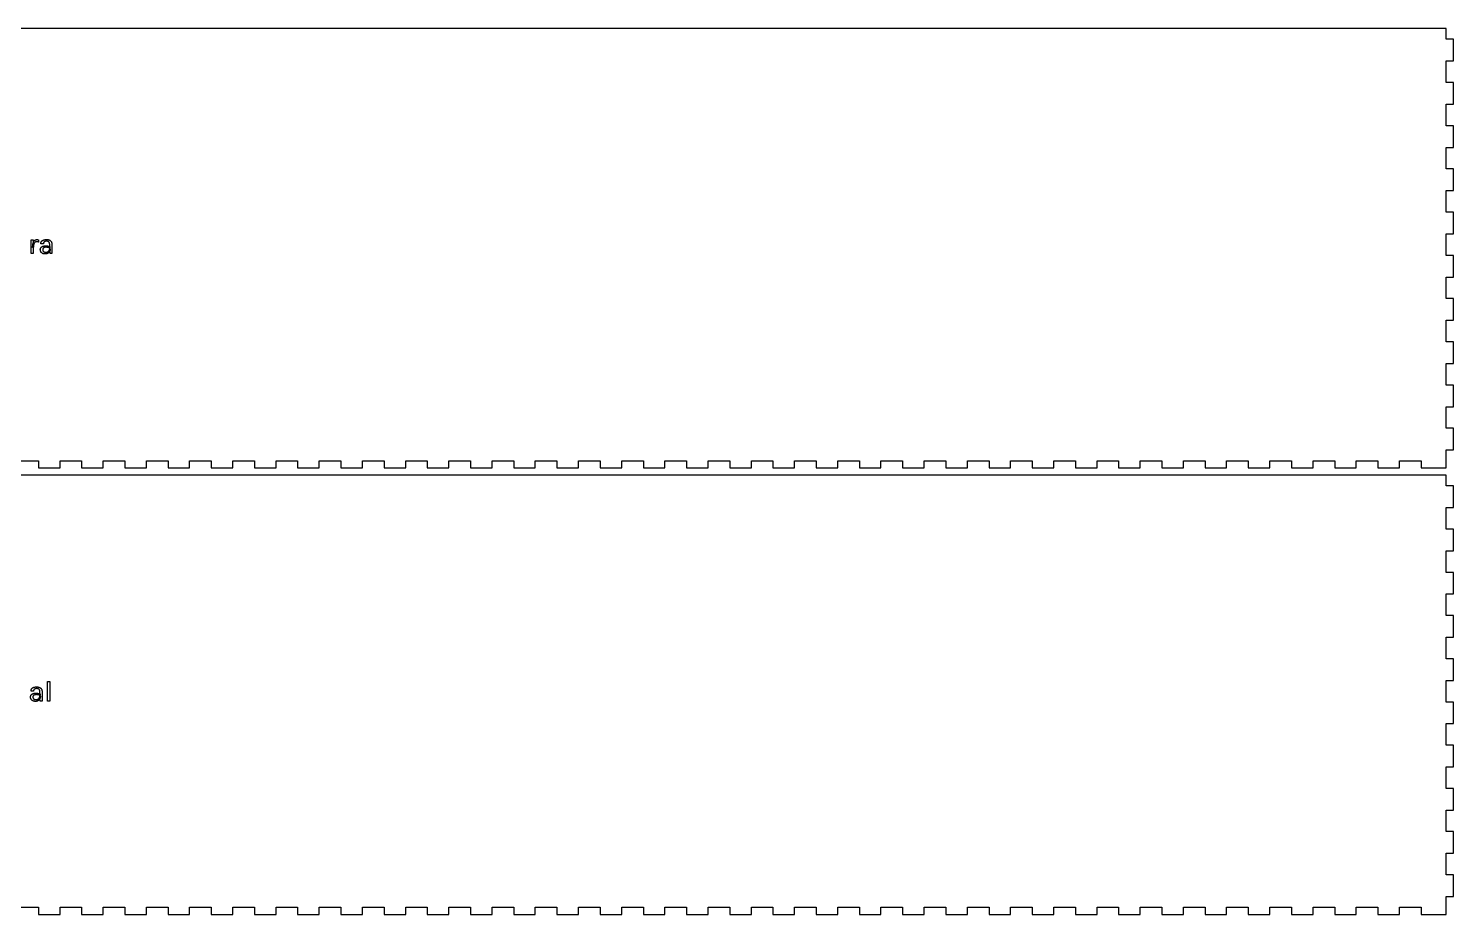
# Model space of a CAD drawing. Header units: millimetres. Extents: x 0 to 1206, y 0 to 1040.
# Drawn here: x 612 to 1206, y 0 to 369 of the extents above; entities that cross this region are included whole.
import ezdxf

# ---------------------------------------------------------------- set-up
doc = ezdxf.new("R2010")
doc.units = ezdxf.units.MM
doc.layers.get('0').update_dxf_attribs({"linetype": 'CONTINUOUS'})

msp = doc.modelspace()

# ---------------------------------------------------------------- linework, layer by layer
for p, q in [((1203, 369), (3, 369)), ((1203, 364.5), (1203, 369)), ((1206, 364.5), (1203, 364.5)), ((1206, 355.5), (1206, 364.5)), ((1203, 346.5), (1203, 355.5)), ((1203, 355.5), (1206, 355.5)), ((1206, 346.5), (1203, 346.5)), ((1206, 337.5), (1206, 346.5)), ((1203, 328.5), (1203, 337.5)), ((1203, 337.5), (1206, 337.5)), ((1206, 328.5), (1203, 328.5)), ((1206, 319.5), (1206, 328.5)), ((1203, 310.5), (1203, 319.5)), ((1203, 319.5), (1206, 319.5)), ((1206, 310.5), (1203, 310.5)), ((1206, 301.5), (1206, 310.5)), ((1203, 292.5), (1203, 301.5)), ((1203, 301.5), (1206, 301.5)), ((1206, 292.5), (1203, 292.5)), ((1206, 283.5), (1206, 292.5)), ((613.449, 275.232), (613.449, 280.98)), ((613.449, 280.98), (614.385, 280.98)), ((614.173, 279.002), (614.2, 279.172)), ((614.2, 279.172), (614.231, 279.335)), ((614.231, 279.335), (614.267, 279.491)), ((614.267, 279.491), (614.307, 279.639)), ((614.307, 279.639), (614.351, 279.78)), ((614.351, 279.78), (614.399, 279.914)), ((614.385, 280.98), (614.385, 275.232)), ((614.399, 279.914), (614.451, 280.04)), ((614.451, 280.04), (614.506, 280.159)), ((614.526, 279.066), (614.499, 278.959)), ((614.506, 280.159), (614.566, 280.271)), ((614.556, 279.169), (614.526, 279.066)), ((614.589, 279.268), (614.556, 279.169)), ((614.566, 280.271), (614.629, 280.375)), ((614.626, 279.361), (614.589, 279.268)), ((614.666, 279.45), (614.626, 279.361)), ((614.629, 280.375), (614.697, 280.472)), ((614.71, 279.535), (614.666, 279.45)), ((614.697, 280.472), (614.768, 280.562)), ((614.757, 279.614), (614.71, 279.535)), ((614.807, 279.689), (614.757, 279.614)), ((614.768, 280.562), (614.843, 280.644)), ((614.861, 279.759), (614.807, 279.689)), ((614.843, 280.644), (614.922, 280.719)), ((614.918, 279.824), (614.861, 279.759)), ((614.979, 279.885), (614.918, 279.824)), ((614.922, 280.719), (615.005, 280.787)), ((615.043, 279.94), (614.979, 279.885)), ((615.005, 280.787), (615.091, 280.848)), ((615.112, 279.99), (615.043, 279.94)), ((615.091, 280.848), (615.181, 280.901)), ((615.184, 280.033), (615.112, 279.99)), ((615.181, 280.901), (615.274, 280.947)), ((615.26, 280.071), (615.184, 280.033)), ((615.341, 280.103), (615.26, 280.071)), ((615.274, 280.947), (615.371, 280.987)), ((615.425, 280.129), (615.341, 280.103)), ((615.371, 280.987), (615.472, 281.019)), ((615.513, 280.15), (615.425, 280.129)), ((615.472, 281.019), (615.576, 281.044)), ((615.605, 280.164), (615.513, 280.15)), ((615.576, 281.044), (615.683, 281.062)), ((615.701, 280.173), (615.605, 280.164)), ((615.683, 281.062), (615.794, 281.072)), ((615.801, 280.176), (615.701, 280.173)), ((615.794, 281.072), (615.909, 281.076)), ((615.833, 280.176), (615.801, 280.176)), ((615.801, 280.176), (615.801, 280.176)), ((615.865, 280.174), (615.833, 280.176)), ((615.898, 280.172), (615.865, 280.174)), ((615.933, 280.17), (615.898, 280.172)), ((615.909, 281.076), (615.909, 281.076)), ((615.909, 281.076), (615.947, 281.076)), ((615.967, 280.166), (615.933, 280.17)), ((615.947, 281.076), (615.984, 281.075)), ((616.003, 280.162), (615.967, 280.166)), ((615.984, 281.075), (616.021, 281.074)), ((616.04, 280.157), (616.003, 280.162)), ((616.021, 281.074), (616.057, 281.072)), ((616.077, 280.151), (616.04, 280.157)), ((616.057, 281.072), (616.093, 281.069)), ((616.116, 280.144), (616.077, 280.151)), ((616.093, 281.069), (616.128, 281.066)), ((616.155, 280.137), (616.116, 280.144)), ((616.128, 281.066), (616.162, 281.063)), ((616.194, 280.129), (616.155, 280.137)), ((616.162, 281.063), (616.195, 281.059)), ((616.233, 280.121), (616.194, 280.129)), ((616.195, 281.059), (616.228, 281.054)), ((616.228, 281.054), (616.26, 281.049)), ((616.271, 280.112), (616.233, 280.121)), ((616.26, 281.049), (616.292, 281.043)), ((616.309, 280.103), (616.271, 280.112)), ((616.292, 281.043), (616.324, 281.037)), ((616.346, 280.094), (616.309, 280.103)), ((616.324, 281.037), (616.356, 281.03)), ((616.382, 280.085), (616.346, 280.094)), ((616.356, 281.03), (616.388, 281.023)), ((616.418, 280.075), (616.382, 280.085)), ((616.388, 281.023), (616.42, 281.015)), ((616.453, 280.065), (616.418, 280.075)), ((616.42, 281.015), (616.452, 281.007)), ((616.452, 281.007), (616.484, 280.998)), ((616.487, 280.055), (616.453, 280.065)), ((616.484, 280.998), (616.516, 280.989)), ((616.521, 280.044), (616.487, 280.055)), ((616.516, 280.989), (616.549, 280.979)), ((616.581, 280.968), (616.521, 280.044)), ((616.549, 280.979), (616.581, 280.968)), ((616.581, 280.968), (616.581, 280.968)), ((617.523, 279.384), (617.526, 279.506)), ((618.567, 279.384), (617.523, 279.384)), ((617.526, 279.506), (617.535, 279.624)), ((617.535, 279.624), (617.551, 279.737)), ((617.551, 279.737), (617.572, 279.844)), ((617.572, 279.844), (617.6, 279.947)), ((617.6, 279.947), (617.633, 280.045)), ((617.633, 280.045), (617.673, 280.139)), ((617.673, 280.139), (617.719, 280.227)), ((617.719, 280.227), (617.771, 280.31)), ((617.771, 280.31), (617.829, 280.389)), ((617.829, 280.389), (617.893, 280.463)), ((617.893, 280.463), (617.961, 280.533)), ((617.961, 280.533), (618.033, 280.599)), ((618.033, 280.599), (618.111, 280.66)), ((618.111, 280.66), (618.193, 280.717)), ((618.193, 280.717), (618.279, 280.771)), ((618.279, 280.771), (618.371, 280.82)), ((618.371, 280.82), (618.466, 280.864)), ((618.466, 280.864), (618.567, 280.905)), ((618.567, 280.905), (618.672, 280.941)), ((618.569, 279.454), (618.567, 279.384)), ((618.567, 279.384), (618.567, 279.384)), ((618.574, 279.52), (618.569, 279.454)), ((618.583, 279.585), (618.574, 279.52)), ((618.595, 279.647), (618.583, 279.585)), ((618.611, 279.706), (618.595, 279.647)), ((618.631, 279.762), (618.611, 279.706)), ((618.654, 279.816), (618.631, 279.762)), ((618.68, 279.868), (618.654, 279.816)), ((618.672, 280.941), (618.781, 280.973)), ((618.71, 279.917), (618.68, 279.868)), ((618.744, 279.963), (618.71, 279.917)), ((618.781, 280.007), (618.744, 279.963)), ((618.781, 280.973), (618.893, 281.003)), ((618.82, 280.048), (618.781, 280.007)), ((618.862, 280.087), (618.82, 280.048)), ((618.906, 280.124), (618.862, 280.087)), ((618.893, 281.003), (619.008, 281.028)), ((618.952, 280.159), (618.906, 280.124)), ((619.002, 280.191), (618.952, 280.159)), ((619.054, 280.221), (619.002, 280.191)), ((619.008, 281.028), (619.126, 281.05)), ((619.108, 280.248), (619.054, 280.221)), ((619.165, 280.273), (619.108, 280.248)), ((619.126, 281.05), (619.247, 281.069)), ((619.224, 280.296), (619.165, 280.273)), ((619.285, 280.317), (619.224, 280.296)), ((619.247, 281.069), (619.371, 281.085)), ((619.348, 280.335), (619.285, 280.317)), ((619.412, 280.351), (619.348, 280.335)), ((619.371, 281.085), (619.499, 281.097)), ((619.477, 280.365), (619.412, 280.351)), ((619.544, 280.377), (619.477, 280.365)), ((619.499, 281.097), (619.629, 281.105)), ((619.612, 280.387), (619.544, 280.377)), ((619.682, 280.394), (619.612, 280.387)), ((619.629, 281.105), (619.763, 281.11)), ((619.753, 280.4), (619.682, 280.394)), ((619.825, 280.403), (619.753, 280.4)), ((619.763, 281.11), (619.899, 281.112)), ((619.899, 280.404), (619.825, 280.403)), ((619.899, 281.112), (619.899, 281.112)), ((619.899, 281.112), (620.029, 281.11)), ((620.028, 280.401), (619.899, 280.404)), ((619.899, 280.404), (619.899, 280.404)), ((620.15, 280.39), (620.028, 280.401)), ((620.029, 281.11), (620.157, 281.103)), ((620.265, 280.373), (620.15, 280.39)), ((620.157, 281.103), (620.282, 281.092)), ((620.374, 280.35), (620.265, 280.373)), ((620.282, 281.092), (620.403, 281.076)), ((620.476, 280.319), (620.374, 280.35)), ((620.403, 281.076), (620.521, 281.057)), ((620.572, 280.282), (620.476, 280.319)), ((620.521, 281.057), (620.637, 281.032)), ((620.661, 280.238), (620.572, 280.282)), ((620.637, 281.032), (620.75, 281.003)), ((620.744, 280.187), (620.661, 280.238)), ((620.82, 280.129), (620.744, 280.187)), ((620.75, 281.003), (620.859, 280.97)), ((620.889, 280.065), (620.82, 280.129)), ((620.859, 280.97), (620.966, 280.932)), ((620.952, 279.993), (620.889, 280.065)), ((621.008, 279.912), (620.952, 279.993)), ((620.966, 280.932), (621.069, 280.89)), ((621.057, 279.822), (621.008, 279.912)), ((621.1, 279.724), (621.057, 279.822)), ((621.069, 280.89), (621.169, 280.843)), ((621.136, 279.617), (621.1, 279.724)), ((621.166, 279.502), (621.136, 279.617)), ((621.189, 279.377), (621.166, 279.502)), ((621.169, 280.843), (621.264, 280.791)), ((621.206, 279.244), (621.189, 279.377)), ((621.216, 279.102), (621.206, 279.244)), ((621.219, 278.952), (621.216, 279.102)), ((621.264, 280.791), (621.355, 280.733)), ((621.355, 280.733), (621.441, 280.671)), ((621.441, 280.671), (621.524, 280.603)), ((621.524, 280.603), (621.601, 280.53)), ((621.601, 280.53), (621.674, 280.451)), ((621.674, 280.451), (621.743, 280.368)), ((621.743, 280.368), (621.807, 280.279)), ((621.807, 280.279), (621.867, 280.185)), ((621.867, 280.185), (621.922, 280.085)), ((621.922, 280.085), (621.971, 279.98)), ((621.971, 279.98), (622.014, 279.869)), ((622.014, 279.869), (622.051, 279.752)), ((622.051, 279.752), (622.083, 279.629)), ((622.083, 279.629), (622.109, 279.501)), ((622.109, 279.501), (622.129, 279.366)), ((622.129, 279.366), (622.143, 279.226)), ((622.143, 279.226), (622.152, 279.08)), ((622.152, 279.08), (622.155, 278.928)), ((1203, 274.5), (1203, 283.5)), ((1203, 283.5), (1206, 283.5)), ((614.385, 275.232), (613.449, 275.232)), ((614.097, 277.824), (614.099, 278.039)), ((614.385, 277.824), (614.097, 277.824)), ((614.099, 278.039), (614.105, 278.246)), ((614.105, 278.246), (614.116, 278.446)), ((614.116, 278.446), (614.131, 278.639)), ((614.131, 278.639), (614.149, 278.824)), ((614.149, 278.824), (614.173, 279.002)), ((614.386, 277.965), (614.385, 277.824)), ((614.385, 277.824), (614.385, 277.824)), ((614.385, 277.824), (614.385, 277.824)), ((614.385, 275.232), (614.385, 275.232)), ((614.391, 278.102), (614.386, 277.965)), ((614.398, 278.236), (614.391, 278.102)), ((614.408, 278.365), (614.398, 278.236)), ((614.42, 278.491), (614.408, 278.365)), ((614.436, 278.614), (614.42, 278.491)), ((614.454, 278.732), (614.436, 278.614)), ((614.475, 278.847), (614.454, 278.732)), ((614.499, 278.959), (614.475, 278.847)), ((617.295, 276.84), (617.298, 276.954)), ((617.297, 276.752), (617.295, 276.84)), ((617.295, 276.84), (617.295, 276.84)), ((617.304, 276.664), (617.297, 276.752)), ((617.298, 276.954), (617.307, 277.064)), ((617.316, 276.577), (617.304, 276.664)), ((617.307, 277.064), (617.321, 277.17)), ((617.331, 276.492), (617.316, 276.577)), ((617.321, 277.17), (617.342, 277.271)), ((617.352, 276.406), (617.331, 276.492)), ((617.342, 277.271), (617.368, 277.368)), ((617.377, 276.322), (617.352, 276.406)), ((617.368, 277.368), (617.4, 277.461)), ((617.407, 276.239), (617.377, 276.322)), ((617.4, 277.461), (617.438, 277.549)), ((617.441, 276.156), (617.407, 276.239)), ((617.438, 277.549), (617.481, 277.633)), ((617.48, 276.075), (617.441, 276.156)), ((617.523, 275.994), (617.48, 276.075)), ((617.481, 277.633), (617.531, 277.713)), ((617.571, 275.915), (617.523, 275.994)), ((617.531, 277.713), (617.586, 277.788)), ((617.624, 275.839), (617.571, 275.915)), ((617.586, 277.788), (617.646, 277.859)), ((617.681, 275.766), (617.624, 275.839)), ((617.646, 277.859), (617.711, 277.927)), ((617.743, 275.696), (617.681, 275.766)), ((617.711, 277.927), (617.78, 277.99)), ((617.809, 275.63), (617.743, 275.696)), ((617.78, 277.99), (617.853, 278.05)), ((617.881, 275.566), (617.809, 275.63)), ((617.853, 278.05), (617.93, 278.105)), ((617.957, 275.505), (617.881, 275.566)), ((617.93, 278.105), (618.012, 278.157)), ((618.038, 275.447), (617.957, 275.505)), ((618.012, 278.157), (618.098, 278.205)), ((618.123, 275.392), (618.038, 275.447)), ((618.098, 278.205), (618.188, 278.249)), ((618.213, 275.34), (618.123, 275.392)), ((618.188, 278.249), (618.282, 278.289)), ((618.308, 275.292), (618.213, 275.34)), ((618.282, 278.289), (618.381, 278.325)), ((618.295, 276.951), (618.291, 276.84)), ((618.291, 276.84), (618.291, 276.84)), ((618.291, 276.84), (618.294, 276.757)), ((618.294, 276.757), (618.303, 276.677)), ((618.307, 277.055), (618.295, 276.951)), ((618.303, 276.677), (618.318, 276.599)), ((618.327, 277.152), (618.307, 277.055)), ((618.408, 275.249), (618.308, 275.292)), ((618.318, 276.599), (618.339, 276.523)), ((618.354, 277.243), (618.327, 277.152)), ((618.339, 276.523), (618.367, 276.45)), ((618.39, 277.327), (618.354, 277.243)), ((618.367, 276.45), (618.4, 276.379)), ((618.381, 278.325), (618.483, 278.357)), ((618.434, 277.404), (618.39, 277.327)), ((618.4, 276.379), (618.439, 276.311)), ((618.512, 275.211), (618.408, 275.249)), ((618.485, 277.475), (618.434, 277.404)), ((618.439, 276.311), (618.485, 276.245)), ((618.483, 278.357), (618.588, 278.387)), ((618.544, 277.539), (618.485, 277.475)), ((618.485, 276.245), (618.536, 276.181)), ((618.622, 275.179), (618.512, 275.211)), ((618.536, 276.181), (618.594, 276.12)), ((618.612, 277.596), (618.544, 277.539)), ((618.588, 278.387), (618.695, 278.412)), ((618.594, 276.12), (618.658, 276.063)), ((618.687, 277.647), (618.612, 277.596)), ((618.736, 275.151), (618.622, 275.179)), ((618.658, 276.063), (618.73, 276.012)), ((618.768, 277.692), (618.687, 277.647)), ((618.695, 278.412), (618.804, 278.434)), ((618.73, 276.012), (618.808, 275.967)), ((618.856, 275.128), (618.736, 275.151)), ((618.853, 277.732), (618.768, 277.692)), ((618.804, 278.434), (618.917, 278.453)), ((618.808, 275.967), (618.894, 275.928)), ((618.941, 277.768), (618.853, 277.732)), ((618.98, 275.111), (618.856, 275.128)), ((618.894, 275.928), (618.988, 275.895)), ((618.917, 278.453), (619.031, 278.469)), ((619.033, 277.799), (618.941, 277.768)), ((619.11, 275.098), (618.98, 275.111)), ((618.988, 275.895), (619.088, 275.868)), ((619.031, 278.469), (619.148, 278.481)), ((619.128, 277.825), (619.033, 277.799)), ((619.088, 275.868), (619.196, 275.847)), ((619.244, 275.091), (619.11, 275.098)), ((619.227, 277.846), (619.128, 277.825)), ((619.148, 278.481), (619.268, 278.489)), ((619.196, 275.847), (619.311, 275.832)), ((619.33, 277.863), (619.227, 277.846)), ((619.383, 275.088), (619.244, 275.091)), ((619.268, 278.489), (619.39, 278.494)), ((619.311, 275.832), (619.433, 275.823)), ((619.436, 277.875), (619.33, 277.863)), ((619.51, 275.091), (619.383, 275.088)), ((619.383, 275.088), (619.383, 275.088)), ((619.383, 275.088), (619.383, 275.088)), ((619.39, 278.494), (619.515, 278.496)), ((619.433, 275.823), (619.563, 275.82)), ((619.546, 277.882), (619.436, 277.875)), ((619.633, 275.1), (619.51, 275.091)), ((619.515, 278.496), (619.515, 278.496)), ((619.515, 278.496), (619.605, 278.495)), ((619.659, 277.884), (619.546, 277.882)), ((619.563, 275.82), (619.656, 275.822)), ((619.563, 275.82), (619.563, 275.82)), ((619.605, 278.495), (619.695, 278.492)), ((619.752, 275.115), (619.633, 275.1)), ((619.656, 275.822), (619.746, 275.829)), ((619.735, 277.883), (619.659, 277.884)), ((619.659, 277.884), (619.659, 277.884)), ((619.695, 278.492), (619.785, 278.488)), ((619.813, 277.881), (619.735, 277.883)), ((619.746, 275.829), (619.835, 275.84)), ((619.868, 275.136), (619.752, 275.115)), ((619.785, 278.488), (619.875, 278.482)), ((619.893, 277.876), (619.813, 277.881)), ((619.835, 275.84), (619.923, 275.855)), ((619.98, 275.163), (619.868, 275.136)), ((619.875, 278.482), (619.966, 278.474)), ((619.973, 277.871), (619.893, 277.876)), ((619.923, 275.855), (620.008, 275.875)), ((619.966, 278.474), (620.056, 278.464)), ((620.056, 277.863), (619.973, 277.871)), ((620.089, 275.196), (619.98, 275.163)), ((620.008, 275.875), (620.091, 275.899)), ((620.056, 278.464), (620.146, 278.452)), ((620.14, 277.854), (620.056, 277.863)), ((620.194, 275.235), (620.089, 275.196)), ((620.091, 275.899), (620.173, 275.927)), ((620.225, 277.843), (620.14, 277.854)), ((620.146, 278.452), (620.237, 278.438)), ((620.173, 275.927), (620.252, 275.96)), ((620.295, 275.28), (620.194, 275.235)), ((620.312, 277.83), (620.225, 277.843)), ((620.237, 278.438), (620.327, 278.423)), ((620.252, 275.96), (620.33, 275.997)), ((620.393, 275.331), (620.295, 275.28)), ((620.4, 277.816), (620.312, 277.83)), ((620.327, 278.423), (620.418, 278.406)), ((620.33, 275.997), (620.406, 276.039)), ((620.487, 275.388), (620.393, 275.331)), ((620.49, 277.8), (620.4, 277.816)), ((620.406, 276.039), (620.479, 276.084)), ((620.418, 278.406), (620.508, 278.387)), ((620.479, 276.084), (620.55, 276.131)), ((620.577, 275.45), (620.487, 275.388)), ((620.58, 277.783), (620.49, 277.8)), ((620.508, 278.387), (620.598, 278.367)), ((620.55, 276.131), (620.617, 276.18)), ((620.663, 275.516), (620.577, 275.45)), ((620.667, 277.764), (620.58, 277.783)), ((620.598, 278.367), (620.688, 278.346)), ((620.617, 276.18), (620.681, 276.232)), ((620.745, 275.585), (620.663, 275.516)), ((620.753, 277.744), (620.667, 277.764)), ((620.681, 276.232), (620.742, 276.286)), ((620.688, 278.346), (620.777, 278.323)), ((620.742, 276.286), (620.8, 276.342)), ((620.823, 275.659), (620.745, 275.585)), ((620.838, 277.723), (620.753, 277.744)), ((620.777, 278.323), (620.866, 278.3)), ((620.8, 276.342), (620.855, 276.4)), ((620.896, 275.736), (620.823, 275.659)), ((620.92, 277.701), (620.838, 277.723)), ((620.855, 276.4), (620.906, 276.46)), ((620.866, 278.3), (620.954, 278.274)), ((620.965, 275.817), (620.896, 275.736)), ((620.906, 276.46), (620.955, 276.523)), ((621, 277.678), (620.92, 277.701)), ((620.954, 278.274), (621.042, 278.248)), ((620.955, 276.523), (621, 276.588)), ((621.029, 275.902), (620.965, 275.817)), ((621.079, 277.653), (621, 277.678)), ((621, 276.588), (621.042, 276.654)), ((621.09, 275.991), (621.029, 275.902)), ((621.042, 278.248), (621.129, 278.22)), ((621.042, 276.654), (621.079, 276.72)), ((621.155, 277.627), (621.079, 277.653)), ((621.079, 276.72), (621.112, 276.786)), ((621.146, 276.084), (621.09, 275.991)), ((621.112, 276.786), (621.14, 276.852)), ((621.129, 278.22), (621.216, 278.191)), ((621.14, 276.852), (621.164, 276.918)), ((621.198, 276.18), (621.146, 276.084)), ((621.23, 277.6), (621.155, 277.627)), ((621.164, 276.918), (621.184, 276.984)), ((621.184, 276.984), (621.199, 277.05)), ((621.245, 276.279), (621.198, 276.18)), ((621.199, 277.05), (621.21, 277.116)), ((621.21, 277.116), (621.217, 277.182)), ((621.216, 278.191), (621.303, 278.16)), ((621.217, 277.182), (621.219, 277.248)), ((621.219, 276.492), (621.219, 278.952)), ((621.219, 277.248), (621.219, 277.248)), ((621.219, 277.248), (621.447, 277.248)), ((621.339, 275.232), (621.219, 276.492)), ((621.303, 277.572), (621.23, 277.6)), ((621.288, 276.38), (621.245, 276.279)), ((621.325, 276.483), (621.288, 276.38)), ((621.303, 278.16), (621.303, 278.16)), ((621.303, 278.16), (621.303, 277.572)), ((621.357, 276.587), (621.325, 276.483)), ((622.155, 275.232), (621.339, 275.232)), ((621.385, 276.693), (621.357, 276.587)), ((621.407, 276.801), (621.385, 276.693)), ((621.425, 276.91), (621.407, 276.801)), ((621.437, 277.021), (621.425, 276.91)), ((621.445, 277.134), (621.437, 277.021)), ((621.447, 277.248), (621.445, 277.134)), ((622.155, 278.928), (622.155, 278.928)), ((622.155, 278.928), (622.155, 275.232)), ((622.155, 275.232), (622.155, 275.232)), ((1206, 274.5), (1203, 274.5)), ((1206, 265.5), (1206, 274.5)), ((1203, 256.5), (1203, 265.5)), ((1203, 265.5), (1206, 265.5)), ((1206, 256.5), (1203, 256.5)), ((1206, 247.5), (1206, 256.5)), ((1203, 238.5), (1203, 247.5)), ((1203, 247.5), (1206, 247.5)), ((1206, 238.5), (1203, 238.5)), ((1206, 229.5), (1206, 238.5)), ((1203, 220.5), (1203, 229.5)), ((1203, 229.5), (1206, 229.5)), ((1206, 220.5), (1203, 220.5)), ((1206, 211.5), (1206, 220.5)), ((1203, 202.5), (1203, 211.5)), ((1203, 211.5), (1206, 211.5)), ((1206, 202.5), (1203, 202.5)), ((1206, 193.5), (1206, 202.5)), ((1203, 193.5), (1206, 193.5)), ((1203, 189), (1203, 193.5)), ((607.5, 189), (616.5, 189)), ((616.5, 189), (616.5, 186)), ((616.5, 186), (625.5, 186)), ((625.5, 186), (625.5, 189)), ((625.5, 189), (634.5, 189)), ((634.5, 189), (634.5, 186)), ((634.5, 186), (643.5, 186)), ((643.5, 186), (643.5, 189)), ((643.5, 189), (652.5, 189)), ((652.5, 189), (652.5, 186)), ((652.5, 186), (661.5, 186)), ((661.5, 186), (661.5, 189)), ((661.5, 189), (670.5, 189)), ((670.5, 189), (670.5, 186)), ((670.5, 186), (679.5, 186)), ((679.5, 186), (679.5, 189)), ((679.5, 189), (688.5, 189)), ((688.5, 189), (688.5, 186)), ((688.5, 186), (697.5, 186)), ((697.5, 186), (697.5, 189)), ((697.5, 189), (706.5, 189)), ((706.5, 189), (706.5, 186)), ((706.5, 186), (715.5, 186)), ((715.5, 186), (715.5, 189)), ((715.5, 189), (724.5, 189)), ((724.5, 189), (724.5, 186)), ((724.5, 186), (733.5, 186)), ((733.5, 186), (733.5, 189)), ((733.5, 189), (742.5, 189)), ((742.5, 189), (742.5, 186)), ((742.5, 186), (751.5, 186)), ((751.5, 186), (751.5, 189)), ((751.5, 189), (760.5, 189)), ((760.5, 189), (760.5, 186)), ((760.5, 186), (769.5, 186)), ((769.5, 186), (769.5, 189)), ((769.5, 189), (778.5, 189)), ((778.5, 189), (778.5, 186)), ((778.5, 186), (787.5, 186)), ((787.5, 186), (787.5, 189)), ((787.5, 189), (796.5, 189)), ((796.5, 189), (796.5, 186)), ((796.5, 186), (805.5, 186)), ((805.5, 186), (805.5, 189)), ((805.5, 189), (814.5, 189)), ((814.5, 189), (814.5, 186)), ((814.5, 186), (823.5, 186)), ((823.5, 186), (823.5, 189)), ((823.5, 189), (832.5, 189)), ((832.5, 189), (832.5, 186)), ((832.5, 186), (841.5, 186)), ((841.5, 186), (841.5, 189)), ((841.5, 189), (850.5, 189)), ((850.5, 189), (850.5, 186)), ((850.5, 186), (859.5, 186)), ((859.5, 186), (859.5, 189)), ((859.5, 189), (868.5, 189)), ((868.5, 189), (868.5, 186)), ((868.5, 186), (877.5, 186)), ((877.5, 186), (877.5, 189)), ((877.5, 189), (886.5, 189)), ((886.5, 189), (886.5, 186)), ((886.5, 186), (895.5, 186)), ((895.5, 186), (895.5, 189)), ((895.5, 189), (904.5, 189)), ((904.5, 189), (904.5, 186)), ((904.5, 186), (913.5, 186)), ((913.5, 186), (913.5, 189)), ((913.5, 189), (922.5, 189)), ((922.5, 189), (922.5, 186)), ((922.5, 186), (931.5, 186)), ((931.5, 186), (931.5, 189)), ((931.5, 189), (940.5, 189)), ((940.5, 189), (940.5, 186)), ((940.5, 186), (949.5, 186)), ((949.5, 186), (949.5, 189)), ((949.5, 189), (958.5, 189)), ((958.5, 189), (958.5, 186)), ((958.5, 186), (967.5, 186)), ((967.5, 186), (967.5, 189)), ((967.5, 189), (976.5, 189)), ((976.5, 189), (976.5, 186)), ((976.5, 186), (985.5, 186)), ((985.5, 186), (985.5, 189)), ((985.5, 189), (994.5, 189)), ((994.5, 189), (994.5, 186)), ((994.5, 186), (1003.5, 186)), ((1003.5, 186), (1003.5, 189)), ((1003.5, 189), (1012.5, 189)), ((1012.5, 189), (1012.5, 186)), ((1012.5, 186), (1021.5, 186)), ((1021.5, 186), (1021.5, 189)), ((1021.5, 189), (1030.5, 189)), ((1030.5, 189), (1030.5, 186)), ((1030.5, 186), (1039.5, 186)), ((1039.5, 186), (1039.5, 189)), ((1039.5, 189), (1048.5, 189)), ((1048.5, 189), (1048.5, 186)), ((1048.5, 186), (1057.5, 186)), ((1057.5, 186), (1057.5, 189)), ((1057.5, 189), (1066.5, 189)), ((1066.5, 189), (1066.5, 186)), ((1066.5, 186), (1075.5, 186)), ((1075.5, 186), (1075.5, 189)), ((1075.5, 189), (1084.5, 189)), ((1084.5, 189), (1084.5, 186)), ((1084.5, 186), (1093.5, 186)), ((1093.5, 186), (1093.5, 189)), ((1093.5, 189), (1102.5, 189)), ((1102.5, 189), (1102.5, 186)), ((1102.5, 186), (1111.5, 186)), ((1111.5, 186), (1111.5, 189)), ((1111.5, 189), (1120.5, 189)), ((1120.5, 189), (1120.5, 186)), ((1120.5, 186), (1129.5, 186)), ((1129.5, 186), (1129.5, 189)), ((1129.5, 189), (1138.5, 189)), ((1138.5, 189), (1138.5, 186)), ((1138.5, 186), (1147.5, 186)), ((1147.5, 186), (1147.5, 189)), ((1147.5, 189), (1156.5, 189)), ((1156.5, 189), (1156.5, 186)), ((1156.5, 186), (1165.5, 186)), ((1165.5, 186), (1165.5, 189)), ((1165.5, 189), (1174.5, 189)), ((1174.5, 189), (1174.5, 186)), ((1174.5, 186), (1183.5, 186)), ((1183.5, 186), (1183.5, 189)), ((1183.5, 189), (1192.5, 189)), ((1192.5, 189), (1192.5, 186)), ((1192.5, 186), (1203, 186)), ((1203, 186), (1203, 189)), ((1203, 183), (3, 183)), ((1203, 178.5), (1203, 183)), ((1206, 178.5), (1203, 178.5)), ((1206, 169.5), (1206, 178.5)), ((1203, 160.5), (1203, 169.5)), ((1203, 169.5), (1206, 169.5)), ((1206, 160.5), (1203, 160.5)), ((1206, 151.5), (1206, 160.5)), ((1203, 142.5), (1203, 151.5)), ((1203, 151.5), (1206, 151.5)), ((1206, 142.5), (1203, 142.5)), ((1206, 133.5), (1206, 142.5)), ((1203, 124.5), (1203, 133.5)), ((1203, 133.5), (1206, 133.5)), ((1206, 124.5), (1203, 124.5)), ((1206, 115.5), (1206, 124.5)), ((1203, 106.5), (1203, 115.5)), ((1203, 115.5), (1206, 115.5)), ((1206, 106.5), (1203, 106.5)), ((1206, 97.5), (1206, 106.5)), ((620.304, 88.908), (620.304, 97.092)), ((620.304, 97.092), (621.24, 97.092)), ((621.24, 97.092), (621.24, 88.908)), ((1203, 88.5), (1203, 97.5)), ((1203, 97.5), (1206, 97.5)), ((613.206, 90.516), (613.209, 90.63)), ((613.208, 90.428), (613.206, 90.516)), ((613.206, 90.516), (613.206, 90.516)), ((613.215, 90.34), (613.208, 90.428)), ((613.209, 90.63), (613.218, 90.74)), ((613.227, 90.253), (613.215, 90.34)), ((613.218, 90.74), (613.232, 90.846)), ((613.242, 90.168), (613.227, 90.253)), ((613.232, 90.846), (613.253, 90.947)), ((613.263, 90.082), (613.242, 90.168)), ((613.253, 90.947), (613.279, 91.044)), ((613.288, 89.998), (613.263, 90.082)), ((613.279, 91.044), (613.311, 91.137)), ((613.318, 89.915), (613.288, 89.998)), ((613.311, 91.137), (613.349, 91.225)), ((613.352, 89.832), (613.318, 89.915)), ((613.349, 91.225), (613.392, 91.309)), ((613.391, 89.751), (613.352, 89.832)), ((613.434, 89.67), (613.391, 89.751)), ((613.392, 91.309), (613.442, 91.389)), ((613.434, 93.06), (613.437, 93.182)), ((614.478, 93.06), (613.434, 93.06)), ((613.482, 89.591), (613.434, 89.67)), ((613.437, 93.182), (613.446, 93.3)), ((613.442, 91.389), (613.497, 91.464)), ((613.446, 93.3), (613.462, 93.413)), ((613.462, 93.413), (613.483, 93.52)), ((613.535, 89.515), (613.482, 89.591)), ((613.483, 93.52), (613.51, 93.623)), ((613.497, 91.464), (613.557, 91.535)), ((613.51, 93.623), (613.544, 93.721)), ((613.592, 89.442), (613.535, 89.515)), ((613.544, 93.721), (613.584, 93.815)), ((613.557, 91.535), (613.622, 91.603)), ((613.584, 93.815), (613.63, 93.903)), ((613.654, 89.372), (613.592, 89.442)), ((613.622, 91.603), (613.691, 91.666)), ((613.63, 93.903), (613.682, 93.986)), ((613.721, 89.305), (613.654, 89.372)), ((613.682, 93.986), (613.74, 94.065)), ((613.691, 91.666), (613.764, 91.726)), ((613.792, 89.242), (613.721, 89.305)), ((613.74, 94.065), (613.804, 94.139)), ((613.764, 91.726), (613.841, 91.781)), ((613.868, 89.181), (613.792, 89.242)), ((613.804, 94.139), (613.872, 94.209)), ((613.841, 91.781), (613.923, 91.833)), ((613.949, 89.123), (613.868, 89.181)), ((613.872, 94.209), (613.944, 94.275)), ((613.923, 91.833), (614.009, 91.881)), ((613.944, 94.275), (614.022, 94.336)), ((614.034, 89.068), (613.949, 89.123)), ((614.009, 91.881), (614.099, 91.925)), ((614.022, 94.336), (614.104, 94.394)), ((614.124, 89.016), (614.034, 89.068)), ((614.099, 91.925), (614.193, 91.965)), ((614.104, 94.394), (614.19, 94.447)), ((614.19, 94.447), (614.282, 94.495)), ((614.193, 91.965), (614.292, 92.001)), ((614.206, 90.627), (614.202, 90.516)), ((614.202, 90.516), (614.202, 90.516)), ((614.202, 90.516), (614.205, 90.433)), ((614.205, 90.433), (614.214, 90.353)), ((614.218, 90.731), (614.206, 90.627)), ((614.214, 90.353), (614.229, 90.275)), ((614.238, 90.828), (614.218, 90.731)), ((614.229, 90.275), (614.25, 90.199)), ((614.265, 90.919), (614.238, 90.828)), ((614.25, 90.199), (614.278, 90.126)), ((614.301, 91.003), (614.265, 90.919)), ((614.278, 90.126), (614.311, 90.055)), ((614.282, 94.495), (614.377, 94.54)), ((614.292, 92.001), (614.394, 92.033)), ((614.345, 91.08), (614.301, 91.003)), ((614.311, 90.055), (614.35, 89.987)), ((614.396, 91.151), (614.345, 91.08)), ((614.35, 89.987), (614.396, 89.921)), ((614.377, 94.54), (614.478, 94.581)), ((614.394, 92.033), (614.499, 92.063)), ((614.455, 91.215), (614.396, 91.151)), ((614.396, 89.921), (614.447, 89.857)), ((614.447, 89.857), (614.505, 89.796)), ((614.523, 91.272), (614.455, 91.215)), ((614.478, 94.581), (614.583, 94.617)), ((614.48, 93.13), (614.478, 93.06)), ((614.478, 93.06), (614.478, 93.06)), ((614.485, 93.196), (614.48, 93.13)), ((614.494, 93.261), (614.485, 93.196)), ((614.506, 93.323), (614.494, 93.261)), ((614.499, 92.063), (614.606, 92.088)), ((614.505, 89.796), (614.569, 89.739)), ((614.522, 93.382), (614.506, 93.323)), ((614.542, 93.438), (614.522, 93.382)), ((614.598, 91.323), (614.523, 91.272)), ((614.565, 93.492), (614.542, 93.438)), ((614.591, 93.544), (614.565, 93.492)), ((614.569, 89.739), (614.641, 89.688)), ((614.583, 94.617), (614.692, 94.649)), ((614.621, 93.593), (614.591, 93.544)), ((614.679, 91.368), (614.598, 91.323)), ((614.606, 92.088), (614.715, 92.11)), ((614.655, 93.639), (614.621, 93.593)), ((614.641, 89.688), (614.719, 89.643)), ((614.692, 93.683), (614.655, 93.639)), ((614.764, 91.408), (614.679, 91.368)), ((614.692, 94.649), (614.804, 94.679)), ((614.731, 93.724), (614.692, 93.683)), ((614.715, 92.11), (614.827, 92.129)), ((614.719, 89.643), (614.805, 89.604)), ((614.773, 93.763), (614.731, 93.724)), ((614.852, 91.444), (614.764, 91.408)), ((614.817, 93.8), (614.773, 93.763)), ((614.804, 94.679), (614.919, 94.704)), ((614.805, 89.604), (614.899, 89.571)), ((614.864, 93.835), (614.817, 93.8)), ((614.827, 92.129), (614.942, 92.145)), ((614.944, 91.475), (614.852, 91.444)), ((614.913, 93.867), (614.864, 93.835)), ((614.899, 89.571), (614.999, 89.544)), ((614.965, 93.897), (614.913, 93.867)), ((614.919, 94.704), (615.037, 94.726)), ((614.942, 92.145), (615.059, 92.157)), ((615.039, 91.501), (614.944, 91.475)), ((615.019, 93.924), (614.965, 93.897)), ((614.999, 89.544), (615.107, 89.523)), ((615.076, 93.949), (615.019, 93.924)), ((615.037, 94.726), (615.158, 94.745)), ((615.138, 91.522), (615.039, 91.501)), ((615.059, 92.157), (615.179, 92.165)), ((615.135, 93.972), (615.076, 93.949)), ((615.107, 89.523), (615.222, 89.508)), ((615.196, 93.993), (615.135, 93.972)), ((615.241, 91.539), (615.138, 91.522)), ((615.158, 94.745), (615.282, 94.761)), ((615.179, 92.165), (615.301, 92.17)), ((615.259, 94.011), (615.196, 93.993)), ((615.222, 89.508), (615.344, 89.499)), ((615.347, 91.551), (615.241, 91.539)), ((615.323, 94.027), (615.259, 94.011)), ((615.282, 94.761), (615.41, 94.773)), ((615.301, 92.17), (615.426, 92.172)), ((615.388, 94.041), (615.323, 94.027)), ((615.344, 89.499), (615.474, 89.496)), ((615.457, 91.558), (615.347, 91.551)), ((615.455, 94.053), (615.388, 94.041)), ((615.41, 94.773), (615.54, 94.781)), ((615.426, 92.172), (615.426, 92.172)), ((615.426, 92.172), (615.516, 92.171)), ((615.523, 94.063), (615.455, 94.053)), ((615.57, 91.56), (615.457, 91.558)), ((615.474, 89.496), (615.567, 89.498)), ((615.474, 89.496), (615.474, 89.496)), ((615.516, 92.171), (615.606, 92.168)), ((615.593, 94.07), (615.523, 94.063)), ((615.54, 94.781), (615.674, 94.786)), ((615.567, 89.498), (615.657, 89.505)), ((615.646, 91.559), (615.57, 91.56)), ((615.57, 91.56), (615.57, 91.56)), ((615.664, 94.076), (615.593, 94.07)), ((615.606, 92.168), (615.696, 92.164)), ((615.724, 91.557), (615.646, 91.559)), ((615.657, 89.505), (615.746, 89.516)), ((615.736, 94.079), (615.664, 94.076)), ((615.674, 94.786), (615.81, 94.788)), ((615.696, 92.164), (615.786, 92.158)), ((615.804, 91.552), (615.724, 91.557)), ((615.81, 94.08), (615.736, 94.079)), ((615.746, 89.516), (615.834, 89.531)), ((615.786, 92.158), (615.877, 92.15)), ((615.884, 91.547), (615.804, 91.552)), ((615.81, 94.788), (615.81, 94.788)), ((615.81, 94.788), (615.941, 94.786)), ((615.939, 94.077), (615.81, 94.08)), ((615.81, 94.08), (615.81, 94.08)), ((615.834, 89.531), (615.919, 89.551)), ((615.877, 92.15), (615.967, 92.14)), ((615.967, 91.539), (615.884, 91.547)), ((615.919, 89.551), (616.002, 89.575)), ((616.061, 94.066), (615.939, 94.077)), ((615.941, 94.786), (616.068, 94.779)), ((615.967, 92.14), (616.057, 92.128)), ((616.051, 91.53), (615.967, 91.539)), ((616.002, 89.575), (616.084, 89.603)), ((616.136, 91.519), (616.051, 91.53)), ((616.057, 92.128), (616.148, 92.114)), ((616.176, 94.049), (616.061, 94.066)), ((616.068, 94.779), (616.192, 94.768)), ((616.084, 89.603), (616.163, 89.636)), ((616.223, 91.506), (616.136, 91.519)), ((616.148, 92.114), (616.238, 92.099)), ((616.163, 89.636), (616.241, 89.673)), ((616.285, 94.026), (616.176, 94.049)), ((616.192, 94.768), (616.314, 94.752)), ((616.311, 91.492), (616.223, 91.506)), ((616.238, 92.099), (616.329, 92.082)), ((616.241, 89.673), (616.317, 89.715)), ((616.388, 93.995), (616.285, 94.026)), ((616.398, 89.064), (616.304, 89.007)), ((616.401, 91.476), (616.311, 91.492)), ((616.314, 94.752), (616.433, 94.733)), ((616.317, 89.715), (616.39, 89.76)), ((616.329, 92.082), (616.419, 92.063)), ((616.483, 93.958), (616.388, 93.995)), ((616.39, 89.76), (616.461, 89.807)), ((616.488, 89.126), (616.398, 89.064)), ((616.491, 91.459), (616.401, 91.476)), ((616.419, 92.063), (616.509, 92.043)), ((616.433, 94.733), (616.548, 94.708)), ((616.461, 89.807), (616.528, 89.856)), ((616.572, 93.914), (616.483, 93.958)), ((616.574, 89.192), (616.488, 89.126)), ((616.578, 91.44), (616.491, 91.459)), ((616.509, 92.043), (616.599, 92.022)), ((616.528, 89.856), (616.592, 89.908)), ((616.548, 94.708), (616.66, 94.679)), ((616.655, 93.863), (616.572, 93.914)), ((616.656, 89.261), (616.574, 89.192)), ((616.664, 91.42), (616.578, 91.44)), ((616.592, 89.908), (616.653, 89.962)), ((616.599, 92.022), (616.688, 91.999)), ((616.653, 89.962), (616.711, 90.018)), ((616.731, 93.805), (616.655, 93.863)), ((616.734, 89.335), (616.656, 89.261)), ((616.66, 94.679), (616.77, 94.646)), ((616.749, 91.399), (616.664, 91.42)), ((616.688, 91.999), (616.777, 91.975)), ((616.711, 90.018), (616.766, 90.076)), ((616.8, 93.741), (616.731, 93.805)), ((616.807, 89.412), (616.734, 89.335)), ((616.831, 91.377), (616.749, 91.399)), ((616.766, 90.076), (616.817, 90.136)), ((616.77, 94.646), (616.876, 94.608)), ((616.777, 91.975), (616.865, 91.95)), ((616.863, 93.669), (616.8, 93.741)), ((616.876, 89.493), (616.807, 89.412)), ((616.817, 90.136), (616.866, 90.199)), ((616.911, 91.354), (616.831, 91.377)), ((616.919, 93.588), (616.863, 93.669)), ((616.865, 91.95), (616.953, 91.924)), ((616.866, 90.199), (616.911, 90.264)), ((616.876, 94.608), (616.98, 94.566)), ((616.94, 89.578), (616.876, 89.493)), ((616.99, 91.329), (616.911, 91.354)), ((616.911, 90.264), (616.953, 90.33)), ((616.968, 93.498), (616.919, 93.588)), ((617.001, 89.667), (616.94, 89.578)), ((616.953, 91.924), (617.04, 91.896)), ((616.953, 90.33), (616.99, 90.396)), ((617.011, 93.4), (616.968, 93.498)), ((616.98, 94.566), (617.08, 94.519)), ((617.066, 91.303), (616.99, 91.329)), ((616.99, 90.396), (617.023, 90.462)), ((617.057, 89.76), (617.001, 89.667)), ((617.048, 93.293), (617.011, 93.4)), ((617.023, 90.462), (617.051, 90.528)), ((617.04, 91.896), (617.127, 91.867)), ((617.077, 93.178), (617.048, 93.293)), ((617.051, 90.528), (617.075, 90.594)), ((617.109, 89.856), (617.057, 89.76)), ((617.141, 91.276), (617.066, 91.303)), ((617.075, 90.594), (617.095, 90.66)), ((617.1, 93.053), (617.077, 93.178)), ((617.08, 94.519), (617.175, 94.467)), ((617.095, 90.66), (617.11, 90.726)), ((617.117, 92.92), (617.1, 93.053)), ((617.156, 89.955), (617.109, 89.856)), ((617.11, 90.726), (617.121, 90.792)), ((617.127, 92.778), (617.117, 92.92)), ((617.121, 90.792), (617.128, 90.858)), ((617.13, 92.628), (617.127, 92.778)), ((617.127, 91.867), (617.214, 91.836)), ((617.128, 90.858), (617.13, 90.924)), ((617.13, 90.168), (617.13, 92.628)), ((617.13, 90.924), (617.13, 90.924)), ((617.13, 90.924), (617.358, 90.924)), ((617.25, 88.908), (617.13, 90.168)), ((617.214, 91.248), (617.141, 91.276)), ((617.199, 90.056), (617.156, 89.955)), ((617.175, 94.467), (617.266, 94.409)), ((617.236, 90.159), (617.199, 90.056)), ((617.214, 91.836), (617.214, 91.836)), ((617.214, 91.836), (617.214, 91.248)), ((617.268, 90.263), (617.236, 90.159)), ((617.266, 94.409), (617.352, 94.347)), ((617.296, 90.369), (617.268, 90.263)), ((617.318, 90.477), (617.296, 90.369)), ((617.336, 90.586), (617.318, 90.477)), ((617.348, 90.697), (617.336, 90.586)), ((617.356, 90.81), (617.348, 90.697)), ((617.352, 94.347), (617.434, 94.279)), ((617.358, 90.924), (617.356, 90.81)), ((617.434, 94.279), (617.512, 94.206)), ((617.512, 94.206), (617.585, 94.127)), ((617.585, 94.127), (617.654, 94.044)), ((617.654, 94.044), (617.718, 93.955)), ((617.718, 93.955), (617.778, 93.861)), ((617.778, 93.861), (617.833, 93.761)), ((617.833, 93.761), (617.882, 93.656)), ((617.882, 93.656), (617.925, 93.545)), ((617.925, 93.545), (617.962, 93.428)), ((617.962, 93.428), (617.994, 93.305)), ((617.994, 93.305), (618.02, 93.177)), ((618.02, 93.177), (618.04, 93.042)), ((618.04, 93.042), (618.054, 92.902)), ((618.054, 92.902), (618.063, 92.756)), ((618.063, 92.756), (618.066, 92.604)), ((618.066, 92.604), (618.066, 92.604)), ((618.066, 92.604), (618.066, 88.908)), ((614.219, 88.968), (614.124, 89.016)), ((614.319, 88.925), (614.219, 88.968)), ((614.423, 88.887), (614.319, 88.925)), ((614.533, 88.855), (614.423, 88.887)), ((614.648, 88.827), (614.533, 88.855)), ((614.767, 88.804), (614.648, 88.827)), ((614.891, 88.787), (614.767, 88.804)), ((615.021, 88.774), (614.891, 88.787)), ((615.155, 88.767), (615.021, 88.774)), ((615.294, 88.764), (615.155, 88.767)), ((615.421, 88.767), (615.294, 88.764)), ((615.294, 88.764), (615.294, 88.764)), ((615.294, 88.764), (615.294, 88.764)), ((615.544, 88.776), (615.421, 88.767)), ((615.663, 88.791), (615.544, 88.776)), ((615.779, 88.812), (615.663, 88.791)), ((615.891, 88.839), (615.779, 88.812)), ((616, 88.872), (615.891, 88.839)), ((616.105, 88.911), (616, 88.872)), ((616.206, 88.956), (616.105, 88.911)), ((616.304, 89.007), (616.206, 88.956)), ((618.066, 88.908), (617.25, 88.908)), ((618.066, 88.908), (618.066, 88.908)), ((621.24, 88.908), (620.304, 88.908)), ((621.24, 88.908), (621.24, 88.908)), ((1206, 88.5), (1203, 88.5)), ((1206, 79.5), (1206, 88.5)), ((1203, 70.5), (1203, 79.5)), ((1203, 79.5), (1206, 79.5)), ((1206, 70.5), (1203, 70.5)), ((1206, 61.5), (1206, 70.5)), ((1203, 52.5), (1203, 61.5)), ((1203, 61.5), (1206, 61.5)), ((1206, 52.5), (1203, 52.5)), ((1206, 43.5), (1206, 52.5)), ((1203, 34.5), (1203, 43.5)), ((1203, 43.5), (1206, 43.5)), ((1206, 34.5), (1203, 34.5)), ((1206, 25.5), (1206, 34.5)), ((1203, 16.5), (1203, 25.5)), ((1203, 25.5), (1206, 25.5)), ((1206, 16.5), (1203, 16.5)), ((1206, 7.5), (1206, 16.5)), ((1203, 7.5), (1206, 7.5)), ((1203, 3), (1203, 7.5)), ((607.5, 3), (616.5, 3)), ((616.5, 3), (616.5, 0)), ((616.5, 0), (625.5, 0)), ((625.5, 0), (625.5, 3)), ((625.5, 3), (634.5, 3)), ((634.5, 3), (634.5, 0)), ((634.5, 0), (643.5, 0)), ((643.5, 0), (643.5, 3)), ((643.5, 3), (652.5, 3)), ((652.5, 3), (652.5, 0)), ((652.5, 0), (661.5, 0)), ((661.5, 0), (661.5, 3)), ((661.5, 3), (670.5, 3)), ((670.5, 3), (670.5, 0)), ((670.5, 0), (679.5, 0)), ((679.5, 0), (679.5, 3)), ((679.5, 3), (688.5, 3)), ((688.5, 3), (688.5, 0)), ((688.5, 0), (697.5, 0)), ((697.5, 0), (697.5, 3)), ((697.5, 3), (706.5, 3)), ((706.5, 3), (706.5, 0)), ((706.5, 0), (715.5, 0)), ((715.5, 0), (715.5, 3)), ((715.5, 3), (724.5, 3)), ((724.5, 3), (724.5, 0)), ((724.5, 0), (733.5, 0)), ((733.5, 0), (733.5, 3)), ((733.5, 3), (742.5, 3)), ((742.5, 3), (742.5, 0)), ((742.5, 0), (751.5, 0)), ((751.5, 0), (751.5, 3)), ((751.5, 3), (760.5, 3)), ((760.5, 3), (760.5, 0)), ((760.5, 0), (769.5, 0)), ((769.5, 0), (769.5, 3)), ((769.5, 3), (778.5, 3)), ((778.5, 3), (778.5, 0)), ((778.5, 0), (787.5, 0)), ((787.5, 0), (787.5, 3)), ((787.5, 3), (796.5, 3)), ((796.5, 3), (796.5, 0)), ((796.5, 0), (805.5, 0)), ((805.5, 0), (805.5, 3)), ((805.5, 3), (814.5, 3)), ((814.5, 3), (814.5, 0)), ((814.5, 0), (823.5, 0)), ((823.5, 0), (823.5, 3)), ((823.5, 3), (832.5, 3)), ((832.5, 3), (832.5, 0)), ((832.5, 0), (841.5, 0)), ((841.5, 0), (841.5, 3)), ((841.5, 3), (850.5, 3)), ((850.5, 3), (850.5, 0)), ((850.5, 0), (859.5, 0)), ((859.5, 0), (859.5, 3)), ((859.5, 3), (868.5, 3)), ((868.5, 3), (868.5, 0)), ((868.5, 0), (877.5, 0)), ((877.5, 0), (877.5, 3)), ((877.5, 3), (886.5, 3)), ((886.5, 3), (886.5, 0)), ((886.5, 0), (895.5, 0)), ((895.5, 0), (895.5, 3)), ((895.5, 3), (904.5, 3)), ((904.5, 3), (904.5, 0)), ((904.5, 0), (913.5, 0)), ((913.5, 0), (913.5, 3)), ((913.5, 3), (922.5, 3)), ((922.5, 3), (922.5, 0)), ((922.5, 0), (931.5, 0)), ((931.5, 0), (931.5, 3)), ((931.5, 3), (940.5, 3)), ((940.5, 3), (940.5, 0)), ((940.5, 0), (949.5, 0)), ((949.5, 0), (949.5, 3)), ((949.5, 3), (958.5, 3)), ((958.5, 3), (958.5, 0)), ((958.5, 0), (967.5, 0)), ((967.5, 0), (967.5, 3)), ((967.5, 3), (976.5, 3)), ((976.5, 3), (976.5, 0)), ((976.5, 0), (985.5, 0)), ((985.5, 0), (985.5, 3)), ((985.5, 3), (994.5, 3)), ((994.5, 3), (994.5, 0)), ((994.5, 0), (1003.5, 0)), ((1003.5, 0), (1003.5, 3)), ((1003.5, 3), (1012.5, 3)), ((1012.5, 3), (1012.5, 0)), ((1012.5, 0), (1021.5, 0)), ((1021.5, 0), (1021.5, 3)), ((1021.5, 3), (1030.5, 3)), ((1030.5, 3), (1030.5, 0)), ((1030.5, 0), (1039.5, 0)), ((1039.5, 0), (1039.5, 3)), ((1039.5, 3), (1048.5, 3)), ((1048.5, 3), (1048.5, 0)), ((1048.5, 0), (1057.5, 0)), ((1057.5, 0), (1057.5, 3)), ((1057.5, 3), (1066.5, 3)), ((1066.5, 3), (1066.5, 0)), ((1066.5, 0), (1075.5, 0)), ((1075.5, 0), (1075.5, 3)), ((1075.5, 3), (1084.5, 3)), ((1084.5, 3), (1084.5, 0)), ((1084.5, 0), (1093.5, 0)), ((1093.5, 0), (1093.5, 3)), ((1093.5, 3), (1102.5, 3)), ((1102.5, 3), (1102.5, 0)), ((1102.5, 0), (1111.5, 0)), ((1111.5, 0), (1111.5, 3)), ((1111.5, 3), (1120.5, 3)), ((1120.5, 3), (1120.5, 0)), ((1120.5, 0), (1129.5, 0)), ((1129.5, 0), (1129.5, 3)), ((1129.5, 3), (1138.5, 3)), ((1138.5, 3), (1138.5, 0)), ((1138.5, 0), (1147.5, 0)), ((1147.5, 0), (1147.5, 3)), ((1147.5, 3), (1156.5, 3)), ((1156.5, 3), (1156.5, 0)), ((1156.5, 0), (1165.5, 0)), ((1165.5, 0), (1165.5, 3)), ((1165.5, 3), (1174.5, 3)), ((1174.5, 3), (1174.5, 0)), ((1174.5, 0), (1183.5, 0)), ((1183.5, 0), (1183.5, 3)), ((1183.5, 3), (1192.5, 3)), ((1192.5, 3), (1192.5, 0)), ((1192.5, 0), (1203, 0)), ((1203, 0), (1203, 3))]:
    msp.add_line(p, q)

doc.saveas('drawing.dxf')
